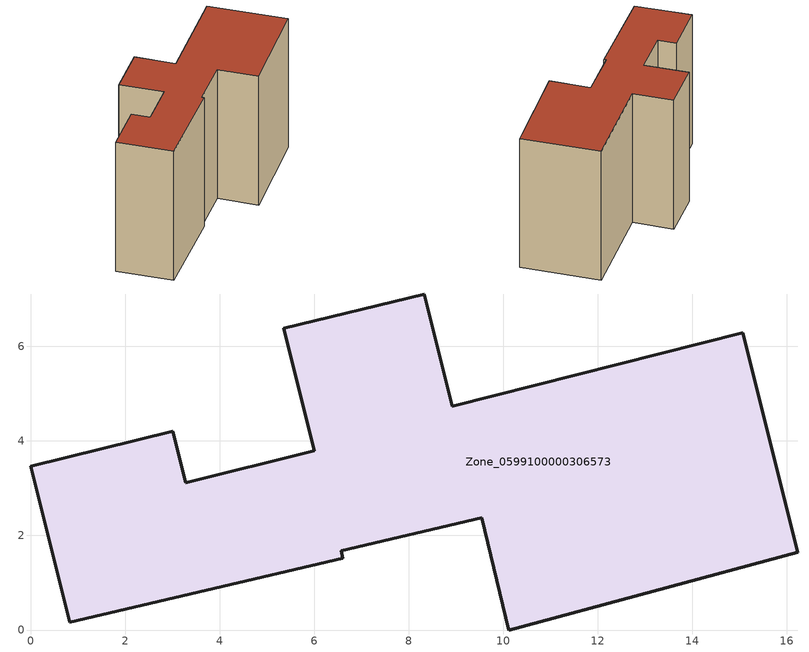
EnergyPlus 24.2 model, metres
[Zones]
Zone_0599100000306573
 floor ground (C_G): 0,3.47 3.01,4.21 3.28,3.12 6,3.79 5.36,6.38 8.33,7.11 8.92,4.73 15.07,6.29 16.23,1.64 10.12,0 9.55,2.38 6.57,1.68 6.61,1.52 0.83,0.16 z0
 wall outside (C_F): 3.28,3.12 3.01,4.21 0,3.47 0.83,0.16 6.61,1.52 6.57,1.68 9.55,2.38 10.12,0 16.23,1.64 15.07,6.29 8.92,4.73 8.33,7.11 5.36,6.38 6,3.79 3.28,3.12 z0:8.6
 roof outside (C_R): 3.01,4.21 0,3.47 0.83,0.16 6.61,1.52 6.57,1.68 9.55,2.38 10.12,0 16.23,1.64 15.07,6.29 8.92,4.73 8.33,7.11 5.36,6.38 6,3.79 3.28,3.12 z8.6
[BUILDING]
Pand.0599100000306573: North Axis=0; Terrain=City; Loads Convergence Tolerance Value=0.04; Temperature Convergence Tolerance Value=0.4; Solar Distribution=FullExterior; Maximum Number of Warmup Days=25; Minimum Number of Warmup Days=1
[Site:Location]
Rotterdam.The.Hague.AP_ZH_NLD Design_Conditions: Latitude=51.96; Longitude=4.45; Time Zone=1; Elevation=-4.5
[SITE:GROUNDTEMPERATURE:BUILDINGSURFACE]
18, 18, 18, 18, 18, 18, 18, 18, 18, 18, 18, 18
[MATERIAL] Thermal Absorptance=0.9; Solar Absorptance=0.7; Visible Absorptance=0.7
Name | Roughness | Thickness | Conductivity | Density | Specific Heat
G.TI.1965-1974 | MediumSmooth | 0.15 | 0.882353 | 540 | 1210
F.TI.1965-1974 | Rough | 0.3 | 0.697674 | 1920 | 840
R.TI.1965-1974 | MediumRough | 0.2 | 0.232558 | 1500 | 1000
[CONSTRUCTION]
C_G: G.TI.1965-1974
C_F: F.TI.1965-1974
C_R: R.TI.1965-1974
[ZONE]
Zone_0599100000306573: Type=1; Multiplier=1; Ceiling Height=Autocalculate; Volume=Autocalculate; Floor Area=autocalculate; Part of Total Floor Area=Yes
[ZONEINFILTRATION:DESIGNFLOWRATE]
Infil_Zone_0599100000306573: Zone or ZoneList or Space or SpaceList=Zone_0599100000306573; Schedule=AlwaysOn; Design Flow Rate Calculation Method=Flow/Area; Flow Rate per Floor Area=0.003; Constant Term Coefficient=1; Temperature Term Coefficient=0; Velocity Term Coefficient=0; Velocity Squared Term Coefficient=0
[HVACTEMPLATE:ZONE:IDEALLOADSAIRSYSTEM]
Zone_0599100000306573: Maximum Heating Supply Air Temperature=50; Minimum Cooling Supply Air Temperature=13; Maximum Heating Supply Air Humidity Ratio=0.0156; Minimum Cooling Supply Air Humidity Ratio=0.0077; Heating Limit=NoLimit; Cooling Limit=NoLimit; Dehumidification Control Type=ConstantSensibleHeatRatio; Cooling Sensible Heat Ratio=0.7; Dehumidification Setpoint=60; Humidification Control Type=None; Humidification Setpoint=30; Outdoor Air Method=None; Outdoor Air Flow Rate per Person=0.00944; Outdoor Air Flow Rate per Zone Floor Area=0; Outdoor Air Flow Rate per Zone=0; Demand Controlled Ventilation Type=None; Outdoor Air Economizer Type=NoEconomizer; Heat Recovery Type=None; Sensible Heat Recovery Effectiveness=0.7; Latent Heat Recovery Effectiveness=0.65
[ZONECONTROL:THERMOSTAT]
ThermostatControl_Zone_0599100000306573: Zone or ZoneList=Zone_0599100000306573; Control Type Schedule=DualSetpointControlType; Control 1=Thermostat_Zone_0599100000306573; Temperature Difference Between Cutout And Setpoint=0
[THERMOSTATSETPOINT:DUALSETPOINT]
Thermostat_Zone_0599100000306573: Heating Setpoint Temperature Schedule=HeatingSetpoint_Zone_0599100000306573; Cooling Setpoint Temperature Schedule=CoolingSetpoint_Zone_0599100000306573
[SCHEDULE:COMPACT]
HeatingSetpoint_Zone_0599100000306573: Through: 12/31, For: AllDays, Until: 24:00, 21
CoolingSetpoint_Zone_0599100000306573: Through: 12/31, For: AllDays, Until: 24:00, 24
DualSetpointControlType: Through: 12/31, For: AllDays, Until: 24:00, 4
AlwaysOn: Through: 12/31, For: AllDays, Until: 24:00, 1
